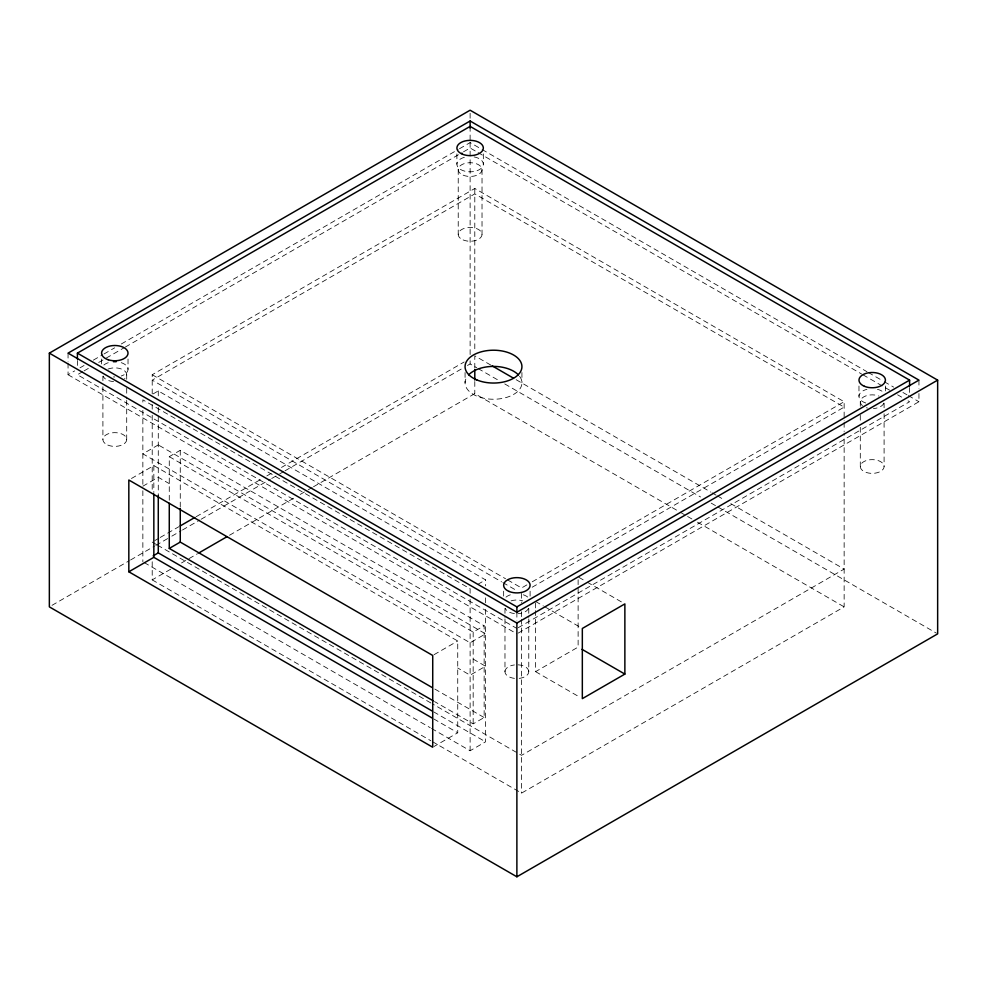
<?xml version="1.0" encoding="UTF-8"?>
<svg xmlns="http://www.w3.org/2000/svg" width="987" height="987" viewBox="0 0 987 987"><rect width="100%" height="100%" fill="white"/><g stroke="black" fill="none" stroke-linecap="round" stroke-linejoin="round"><path stroke-width="0.74" stroke-dasharray="4.93 3.7" d="M68.054 363.216L68.054 374.727L74.704 370.89M80.033 367.818L84.055 365.486M93.346 360.132L102.697 354.728M103.993 353.975L114.677 347.819M121.302 343.982L458.141 149.518M459.473 148.741L470.12 142.597L480.78 148.753M82.723 371.655L77.405 374.727L516.88 628.46M84.055 370.89L89.385 367.818M98.7 362.439L123.992 347.831M125.324 347.066L462.138 152.603M463.471 151.838L470.12 148.001L476.783 151.838M152.208 393.887L152.208 374.727L474.796 188.48L844.144 401.721L844.144 420.869M153.145 393.899L158.278 390.926L485.555 579.875L485.555 585.871M131.468 478.485L153.836 465.568L457.734 641.007L457.734 732.786L434.033 746.468M169.27 500.224L169.27 456.66L180.263 450.306L484.148 625.758L484.148 717.537L473.168 723.878L434.514 701.56M142.856 486.209L158.278 477.301L169.27 483.642M154.873 540.543L158.87 538.236M160.202 537.471L178.869 526.7M196.191 516.694L261.518 478.979M266.848 475.894L273.51 472.057M281.505 467.431L464.137 361.995M52.015 605.327L129.248 560.739M130.58 559.974L154.54 546.132M155.872 545.367L170.517 536.916M171.849 536.138L181.176 530.759M182.509 529.994L199.818 520.001M201.151 519.236L270.389 479.25M271.721 478.485L278.383 474.636M279.716 473.871L283.701 471.564M285.033 470.799L462.138 368.546M467.456 365.474L470.12 363.944L476.783 367.781M152.208 561.739L152.208 579.875L173.539 567.562M181.534 562.948L197.523 553.707M229.527 535.238L294.842 497.522M300.171 494.45L306.834 490.601M308.166 489.836L312.163 487.529M313.508 486.751L474.796 393.628L678.809 511.414M477.844 584.329L485.555 579.875M526.885 584.896L521.555 587.968L506.886 579.505M532.215 581.812L844.144 401.721M532.215 587.216L844.144 407.125L474.796 193.884L152.208 380.131L501.556 581.824M434.033 654.689L457.734 641.007M169.27 456.66L473.168 632.099L484.148 625.758M518.212 627.695L909.595 401.721L906.93 400.191M518.212 633.086L918.946 401.721L918.946 390.21M535.583 610.62L535.583 671.653L578.123 647.09L578.123 576.901L585.92 581.405M431.541 728.468L470.12 750.737L485.555 741.829L485.555 606.869M432.22 741.533L521.555 793.116L844.144 606.869L844.144 433.096M482.112 149.518L867.005 371.741M868.313 372.494L882.995 380.957M884.29 381.722L893.642 387.114M902.945 392.481L906.967 394.8M908.299 395.577L918.946 401.721M478.115 152.615L861.651 374.048M862.983 374.813L889.62 390.186M897.615 394.8L901.612 397.107M490.798 365.079L474.796 355.838L474.796 367.929M516.139 379.699L710.813 492.094M712.145 492.871L716.143 495.178M717.475 495.943L724.137 499.792M730.812 503.641L844.144 569.08L521.555 755.326L432.22 703.743M478.115 368.558L499.422 380.859M504.752 383.931L700.56 496.979M711.208 503.136L716.537 506.208M717.87 506.973L936.318 633.099M680.142 512.179L692.134 519.113M697.476 522.185L844.144 606.869M587.216 582.157L622.279 602.403M152.208 374.727L505.554 578.74M502.889 582.589L517.546 591.065M535.583 601.465L543.368 605.969M544.664 606.721L581.035 627.707M68.054 374.727L516.88 633.864M535.583 671.653L579.727 697.143M473.168 659.094L485.555 666.25L470.12 675.157L457.734 668.002M434.835 689.062L484.148 717.537M152.208 542.085L156.205 544.392M157.538 545.169L430.887 702.978M433.663 711.874L485.555 741.829M433.737 718.931L457.734 732.786M144.188 562.565L430.209 727.69M152.208 579.875L430.887 740.768M918.946 380.131L918.946 388.767M909.595 387.496L909.595 393.381M885.425 386.016L885.425 391.913M884.093 403.227L884.093 407.754M884.093 413.775L884.093 466.506A11.906 6.872 0 0 1 866.241 472.452A11.906 6.872 0 0 1 866.241 460.559A11.906 6.872 0 0 1 884.093 466.506M860.294 401.721L860.294 406.249M860.294 415.28L860.294 421.313M860.294 427.334L860.294 466.506M858.974 386.016L858.974 396.33M844.144 422.399L844.144 431.566M535.583 602.995L535.583 609.102M530.105 591.164L530.105 597.049M528.773 608.374L528.773 617.418M528.773 618.923L528.773 671.653A11.906 6.872 0 0 1 518.101 678.488M521.926 372.518L521.926 382.833M521.555 593.372L521.555 602.539M521.555 611.706L521.555 617.813M521.555 619.342L521.555 793.116M516.88 612.261L516.88 620.897M504.974 608.374L504.974 617.418M504.974 618.923L504.974 671.653A11.906 6.872 0 0 0 514.437 678.377M503.654 591.164L503.654 597.049M485.555 597.875L485.555 605.364M483.346 153.886L483.346 164.187M482.026 169.591L482.026 234.375M474.796 188.48L474.796 351.261M474.796 381.537L474.796 393.628M473.168 632.099L473.168 723.878M470.12 113.283L470.12 119.427M470.12 126.398L470.12 140.956M470.12 142.498L470.12 354.715M470.12 360.86L470.12 363.944M470.12 593.286L470.12 588.783L142.856 399.834L142.856 404.337M470.12 599.282L470.12 750.737M465.074 372.518L465.074 382.833M458.227 169.591L458.227 234.375M456.895 153.886L456.895 164.187M180.263 450.306L180.263 506.911M158.278 390.926L158.278 396.922M158.278 407.421L158.278 495.449M153.836 465.568L153.836 492.55M152.208 404.571L152.208 409.161M152.208 415.268L152.208 491.662M142.856 410.333L142.856 484.74M142.856 490.749L142.856 561.788M128.026 359.021L128.026 369.335A13.226 7.637 0 0 1 121.216 376.01M126.706 374.727L126.706 379.255M126.706 388.286L126.706 398.834M126.706 400.34L126.706 439.511M102.907 376.244L102.907 380.76M102.907 386.781L102.907 439.511M101.575 359.021L101.575 364.919M77.405 360.502L77.405 366.387M68.054 353.136L68.054 361.773M108.064 369.076A11.906 6.872 0 0 1 123.215 369.878A11.906 6.872 0 0 1 124.609 378.626M113.579 381.562A11.906 6.872 0 0 1 103.154 376.146M528.526 608.276A11.906 6.872 0 0 1 518.101 613.704M514.437 613.593A11.906 6.872 0 0 1 505.233 608.276M511.106 600.861A11.906 6.872 0 0 1 522.654 600.861M518.101 664.819A11.906 6.872 0 0 1 528.773 671.653M504.974 671.653A11.906 6.872 0 0 1 514.437 664.93M883.846 403.128A11.906 6.872 0 0 1 873.421 408.556M867.474 408.026A11.906 6.872 0 0 1 866.426 407.73M862.391 405.62A11.906 6.872 0 0 1 863.785 396.86A11.906 6.872 0 0 1 878.936 396.058M474.13 156.921A13.226 7.637 0 0 1 480.842 168.666A13.226 7.637 0 0 1 459.411 168.666A13.226 7.637 0 0 1 466.111 156.921M865.784 403.004A13.226 7.637 0 0 1 858.986 395.947A13.226 7.637 0 0 1 866.944 389.322M877.443 389.322A13.226 7.637 0 0 1 883.76 392.616M505.986 597.147A13.226 7.637 0 0 1 510.464 594.791M523.295 594.791A13.226 7.637 0 0 1 527.774 597.147M121.216 362.661A13.226 7.637 0 0 1 128.026 369.335M114.8 376.972A13.226 7.637 0 0 1 113.443 376.923M103.906 365.005A13.226 7.637 0 0 1 108.385 362.661M519.594 376.306A28.426 16.409 0 0 1 493.5 399.241A28.426 16.409 0 0 1 467.406 376.306M158.278 444.915L142.856 453.823L470.12 642.771L485.555 633.864L158.278 444.915M107.817 445.075A11.906 6.872 0 0 0 126.644 440.227A11.906 6.872 0 0 0 109.952 433.244A11.906 6.872 0 0 0 107.817 445.075M463.137 175.155A11.906 6.872 0 0 0 481.964 170.295A11.906 6.872 0 0 0 465.272 163.311A11.906 6.872 0 0 0 463.137 175.155M463.137 239.94A11.906 6.872 0 0 0 481.964 235.079A11.906 6.872 0 0 0 465.272 228.096A11.906 6.872 0 0 0 463.137 239.94"/><path stroke-width="1.48" d="M49.35 353.136L470.12 110.211L937.65 380.131L937.65 633.864L516.88 876.789L49.35 606.869L49.35 353.136L516.88 623.056L937.65 380.131M470.12 121.006L68.054 353.136L516.88 612.261L918.946 380.131L470.12 121.006L470.12 128.199M77.405 359.021L77.405 353.136L470.12 126.398L909.595 380.131L909.595 386.016M180.202 525.923L194.858 517.459M153.145 555.854L158.278 552.88L432.343 711.109M128.828 571.781L432.725 747.233L432.725 655.454L128.828 480.003L128.828 571.781L153.836 557.334L432.405 718.166M169.27 503.234L169.27 548.427L180.263 542.085L432.17 687.532M198.856 552.942L226.85 536.78M77.405 353.136L516.88 606.869L909.595 380.131M624.87 674.084L582.33 698.648L582.33 628.46L624.87 603.896L624.87 674.084L582.022 649.335M492.131 365.844L513.462 378.169M169.27 548.427L433.182 700.795M516.88 606.869L516.88 612.754M516.88 623.056L516.88 876.789M474.796 369.446L474.796 380.02M180.263 508.441L180.263 542.085M158.278 495.449L158.278 552.88M153.836 494.068L153.836 557.334M113.443 361.735A13.226 7.637 0 0 1 116.17 361.735M468.64 374.863A28.426 16.409 0 0 1 493.5 366.411A28.426 16.409 0 0 1 518.36 374.863M462.36 154.182A13.226 7.637 0 0 0 483.272 148.79A13.226 7.637 0 0 0 464.729 141.03A13.226 7.637 0 0 0 462.36 154.182M864.439 386.312A13.226 7.637 0 0 0 885.351 380.92A13.226 7.637 0 0 0 866.808 373.16A13.226 7.637 0 0 0 864.439 386.312M509.119 591.46A13.226 7.637 0 0 0 530.031 586.056A13.226 7.637 0 0 0 511.488 578.296A13.226 7.637 0 0 0 509.119 591.46M108.188 359.749A13.226 7.637 0 0 0 128.026 353.136A13.226 7.637 0 0 0 108.188 346.523A13.226 7.637 0 0 0 108.188 359.749M476.82 379.921A28.426 16.409 0 0 0 521.778 368.324A28.426 16.409 0 0 0 481.903 351.643A28.426 16.409 0 0 0 476.82 379.921"/></g></svg>
